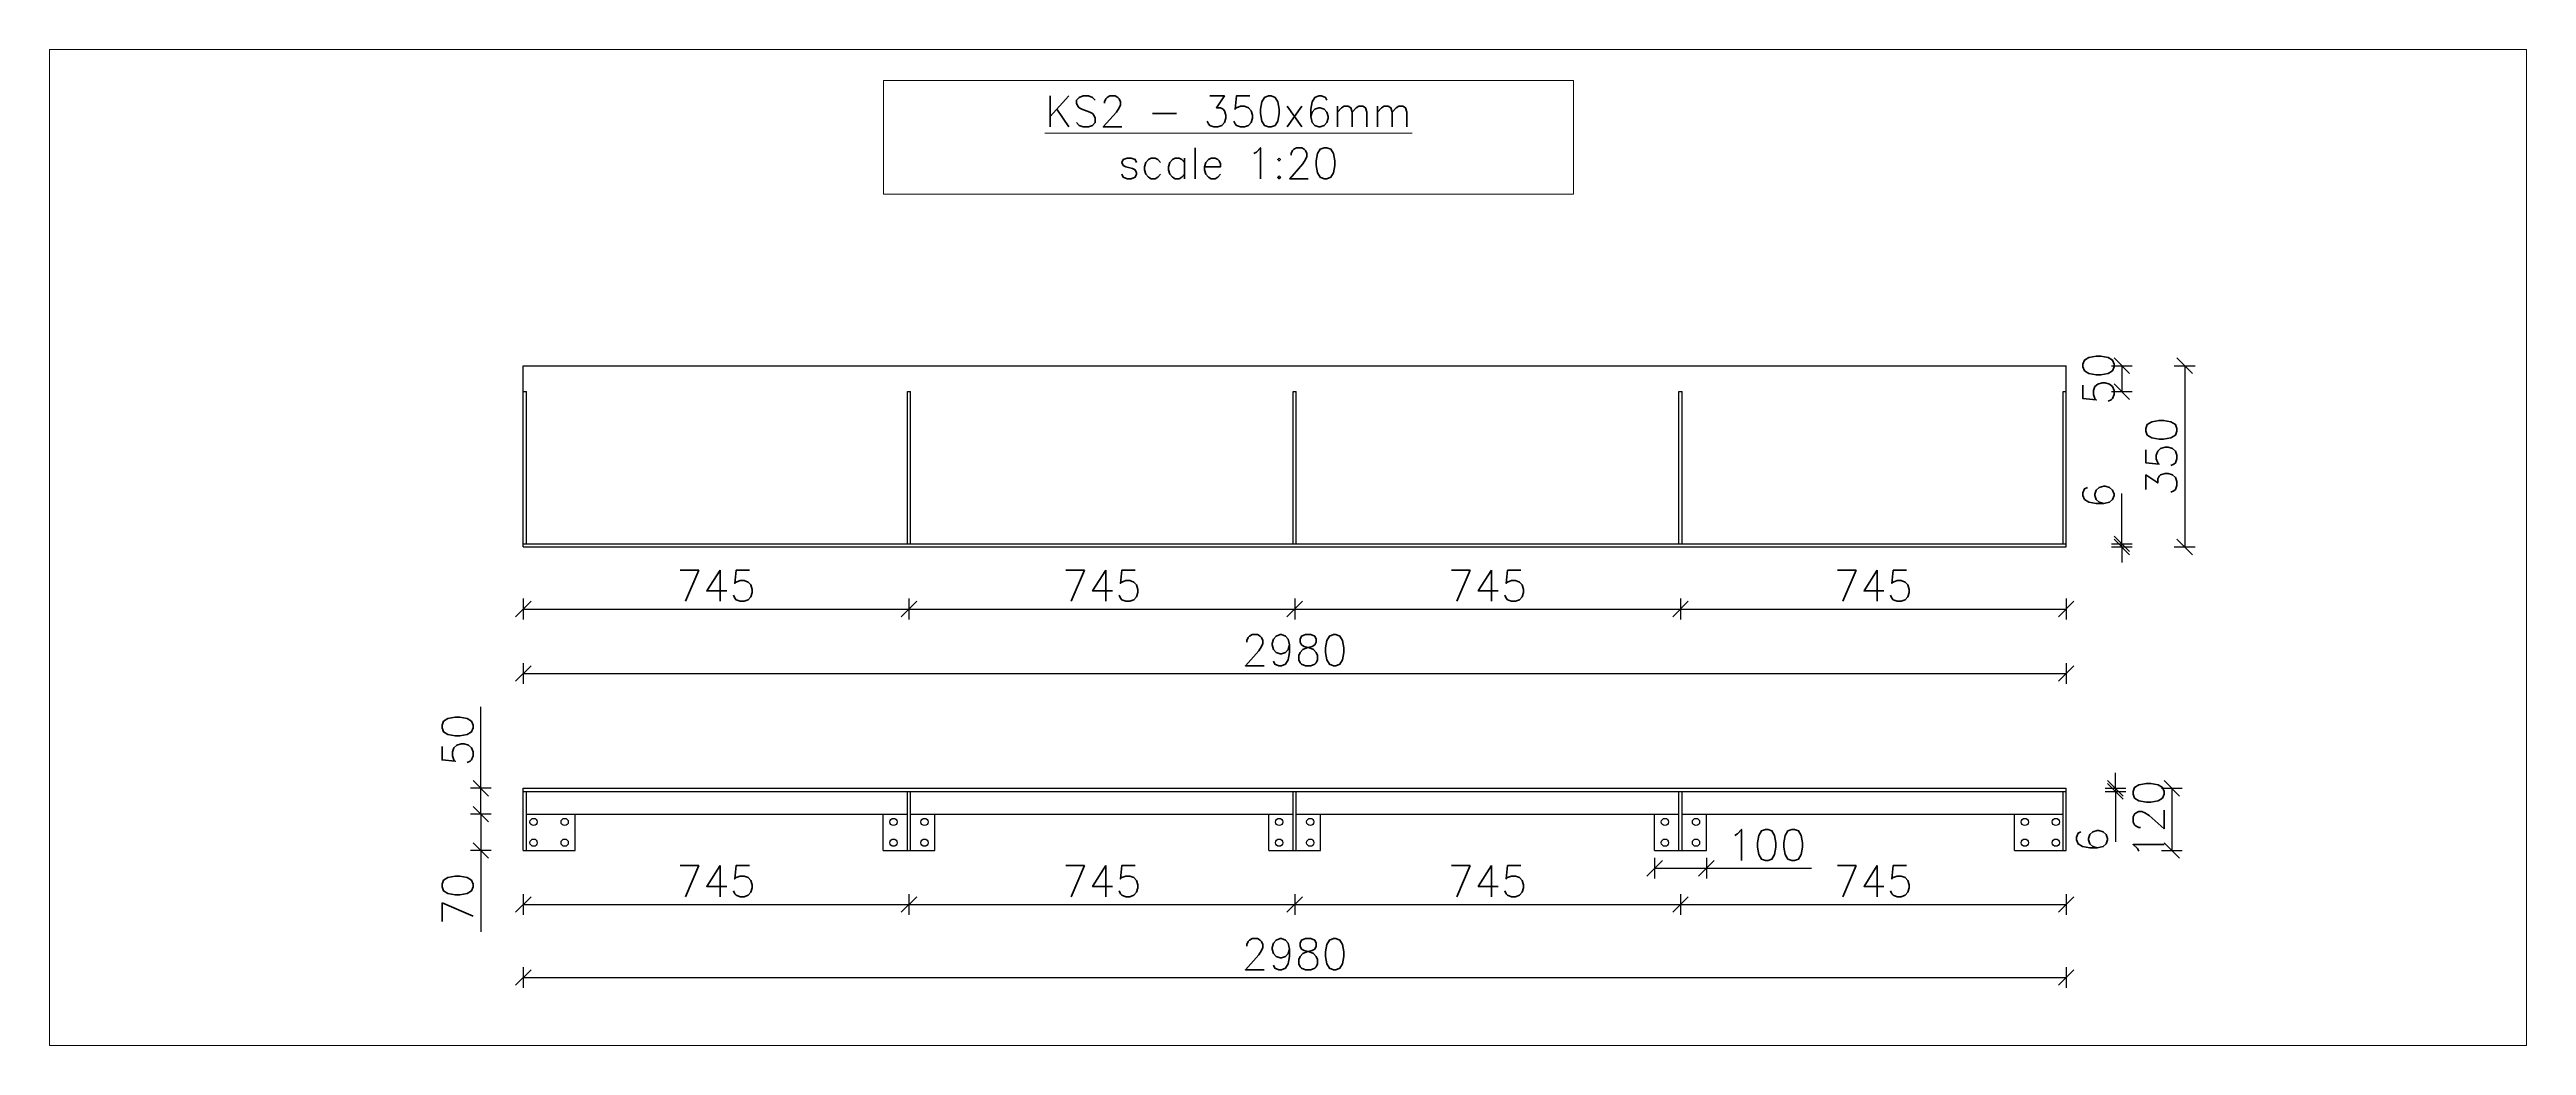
# Model space of a CAD drawing. Header units: millimetres. Extents: x 5046 to 103012, y -15969 to 47766.
# Drawn here: x 90954 to 95738, y 28104 to 30028 of the extents above; entities that cross this region are included whole.
import ezdxf

# ---------------------------------------------------------------- set-up
doc = ezdxf.new("R2010")
doc.units = ezdxf.units.MM
doc.layers.get('0').update_dxf_attribs({"lineweight": 0})
doc.layers.get('Defpoints').update_dxf_attribs({"lineweight": 0})
for name, color, linetype, lineweight in [('DIM', 3, 'Continuous', 0), ('Pomocnicze', 252, 'Continuous', 0), ('TEXT', 2, 'Continuous', 0)]:
    doc.layers.add(name, color=color, linetype=linetype, lineweight=lineweight)
doc.layers.add('Profil główny', color=7, linetype='Continuous')
doc.styles.add('Skala 1-20', font='simplex.shx', dxfattribs={"height": 60})
doc.dimstyles.new('Skala 1-20', dxfattribs={"dimtxt": 6, "dimasz": 30, "dimexe": 20, "dimexo": 0.625, "dimgap": 15, "dimtad": 1, "dimdec": 0, "dimtxsty": 'Skala 1-20', "dimblk": 'OBLIQUE', "dimcen": 2.5, "dimadec": 0, "dimazin": 0, "dimtfac": 1, "dimtdec": 0, "dimtmove": 0, "dimatfit": 3, "dimldrblk": 'OBLIQUE', "dimfxl": 20, "dimfxlon": 1, "dimarcsym": 0})

# ---------------------------------------------------------------- blocks, each defined once
blk = doc.blocks.new('_Oblique')
at = {"color": 0, "linetype": 'ByBlock', "lineweight": -2}
blk.add_line((-0.5, -0.5), (0.5, 0.5), dxfattribs=at)
blk = doc.blocks.new('*D2625')
at = {"layer": 'Defpoints', "color": 0}
for p in [(91868.7, 29073.4), (92613.7, 29073.4), (92613.7, 28947.5)]:
    blk.add_point(p, dxfattribs=at)
at = {"layer": 'DIM', "color": 0, "lineweight": -2}
for p, q in [((91868.7, 28967.5), (91868.7, 28927.5)), ((91868.7, 28947.5), (92613.7, 28947.5)), ((92613.7, 28967.5), (92613.7, 28927.5))]:
    blk.add_line(p, q, dxfattribs=at)
at = {"layer": 'DIM', "color": 0, "linetype": 'ByBlock', "lineweight": -2, "xscale": 30, "yscale": 30, "zscale": 30, "rotation": 180}
blk.add_blockref('_Oblique', (91868.7, 28947.5), dxfattribs=at)
at = {"layer": 'DIM', "color": 0, "linetype": 'ByBlock', "lineweight": -2, "xscale": 30, "yscale": 30, "zscale": 30}
blk.add_blockref('_Oblique', (92613.7, 28947.5), dxfattribs=at)
at = {"layer": 'DIM', "color": 0, "insert": (92241.2, 28992.5), "char_height": 60, "attachment_point": 5, "style": 'Skala 1-20'}
blk.add_mtext('745', dxfattribs=at)
blk = doc.blocks.new('*D2626')
at = {"layer": 'Defpoints', "color": 0}
for p in [(92613.7, 29073.4), (93358.7, 29073.4), (93358.7, 28947.5)]:
    blk.add_point(p, dxfattribs=at)
at = {"layer": 'DIM', "color": 0, "lineweight": -2}
for p, q in [((92613.7, 28967.5), (92613.7, 28927.5)), ((92613.7, 28947.5), (93358.7, 28947.5)), ((93358.7, 28967.5), (93358.7, 28927.5))]:
    blk.add_line(p, q, dxfattribs=at)
at = {"layer": 'DIM', "color": 0, "linetype": 'ByBlock', "lineweight": -2, "xscale": 30, "yscale": 30, "zscale": 30, "rotation": 180}
blk.add_blockref('_Oblique', (92613.7, 28947.5), dxfattribs=at)
at = {"layer": 'DIM', "color": 0, "linetype": 'ByBlock', "lineweight": -2, "xscale": 30, "yscale": 30, "zscale": 30}
blk.add_blockref('_Oblique', (93358.7, 28947.5), dxfattribs=at)
at = {"layer": 'DIM', "color": 0, "insert": (92986.2, 28992.5), "char_height": 60, "attachment_point": 5, "style": 'Skala 1-20'}
blk.add_mtext('745', dxfattribs=at)
blk = doc.blocks.new('*D2627')
at = {"layer": 'Defpoints', "color": 0}
for p in [(93358.7, 29073.4), (94103.7, 29073.4), (94103.7, 28947.5)]:
    blk.add_point(p, dxfattribs=at)
at = {"layer": 'DIM', "color": 0, "lineweight": -2}
for p, q in [((93358.7, 28967.5), (93358.7, 28927.5)), ((93358.7, 28947.5), (94103.7, 28947.5)), ((94103.7, 28967.5), (94103.7, 28927.5))]:
    blk.add_line(p, q, dxfattribs=at)
at = {"layer": 'DIM', "color": 0, "linetype": 'ByBlock', "lineweight": -2, "xscale": 30, "yscale": 30, "zscale": 30, "rotation": 180}
blk.add_blockref('_Oblique', (93358.7, 28947.5), dxfattribs=at)
at = {"layer": 'DIM', "color": 0, "linetype": 'ByBlock', "lineweight": -2, "xscale": 30, "yscale": 30, "zscale": 30}
blk.add_blockref('_Oblique', (94103.7, 28947.5), dxfattribs=at)
at = {"layer": 'DIM', "color": 0, "insert": (93731.2, 28992.5), "char_height": 60, "attachment_point": 5, "style": 'Skala 1-20'}
blk.add_mtext('745', dxfattribs=at)
blk = doc.blocks.new('*D2628')
at = {"layer": 'Defpoints', "color": 0}
for p in [(94103.7, 29073.4), (94848.7, 29073.4), (94848.7, 28947.5)]:
    blk.add_point(p, dxfattribs=at)
at = {"layer": 'DIM', "color": 0, "lineweight": -2}
for p, q in [((94103.7, 28967.5), (94103.7, 28927.5)), ((94103.7, 28947.5), (94848.7, 28947.5)), ((94848.7, 28967.5), (94848.7, 28927.5))]:
    blk.add_line(p, q, dxfattribs=at)
at = {"layer": 'DIM', "color": 0, "linetype": 'ByBlock', "lineweight": -2, "xscale": 30, "yscale": 30, "zscale": 30, "rotation": 180}
blk.add_blockref('_Oblique', (94103.7, 28947.5), dxfattribs=at)
at = {"layer": 'DIM', "color": 0, "linetype": 'ByBlock', "lineweight": -2, "xscale": 30, "yscale": 30, "zscale": 30}
blk.add_blockref('_Oblique', (94848.7, 28947.5), dxfattribs=at)
at = {"layer": 'DIM', "color": 0, "insert": (94476.2, 28992.5), "char_height": 60, "attachment_point": 5, "style": 'Skala 1-20'}
blk.add_mtext('745', dxfattribs=at)
blk = doc.blocks.new('*D2629')
at = {"layer": 'Defpoints', "color": 0}
for p in [(91868.7, 29067.4), (94848.7, 29067.4), (94848.7, 28823)]:
    blk.add_point(p, dxfattribs=at)
at = {"layer": 'DIM', "color": 0, "lineweight": -2}
for p, q in [((91868.7, 28843), (91868.7, 28803)), ((91868.7, 28823), (94848.7, 28823)), ((94848.7, 28843), (94848.7, 28803))]:
    blk.add_line(p, q, dxfattribs=at)
at = {"layer": 'DIM', "color": 0, "linetype": 'ByBlock', "lineweight": -2, "xscale": 30, "yscale": 30, "zscale": 30, "rotation": 180}
blk.add_blockref('_Oblique', (91868.7, 28823), dxfattribs=at)
at = {"layer": 'DIM', "color": 0, "linetype": 'ByBlock', "lineweight": -2, "xscale": 30, "yscale": 30, "zscale": 30}
blk.add_blockref('_Oblique', (94848.7, 28823), dxfattribs=at)
at = {"layer": 'DIM', "color": 0, "insert": (93358.7, 28868), "char_height": 60, "attachment_point": 5, "style": 'Skala 1-20'}
blk.add_mtext('2980', dxfattribs=at)
blk = doc.blocks.new('*D2630')
at = {"layer": 'Defpoints', "color": 0}
for p in [(94848.7, 29417.4), (94848.7, 29067.4), (95077.5, 29067.4)]:
    blk.add_point(p, dxfattribs=at)
at = {"layer": 'DIM', "color": 0, "lineweight": -2}
for p, q in [((95057.5, 29417.4), (95097.5, 29417.4)), ((95077.5, 29417.4), (95077.5, 29067.4)), ((95057.5, 29067.4), (95097.5, 29067.4))]:
    blk.add_line(p, q, dxfattribs=at)
at = {"layer": 'DIM', "color": 0, "linetype": 'ByBlock', "lineweight": -2, "xscale": 30, "yscale": 30, "zscale": 30}
for p, rotation in [((95077.5, 29417.4), 90), ((95077.5, 29067.4), 270)]:
    blk.add_blockref('_Oblique', p, dxfattribs=dict(at, rotation=rotation))
at = {"layer": 'DIM', "color": 0, "insert": (95032.5, 29242.4), "char_height": 60, "attachment_point": 5, "rotation": 90, "style": 'Skala 1-20'}
blk.add_mtext('350', dxfattribs=at)
blk = doc.blocks.new('*D2631')
at = {"layer": 'Defpoints', "color": 0}
for p in [(94848.7, 29417.4), (94848.7, 29367.4), (94956.1, 29367.4)]:
    blk.add_point(p, dxfattribs=at)
at = {"layer": 'DIM', "color": 0, "lineweight": -2}
for p, q in [((94936.1, 29417.4), (94976.1, 29417.4)), ((94956.1, 29417.4), (94956.1, 29367.4)), ((94936.1, 29367.4), (94976.1, 29367.4))]:
    blk.add_line(p, q, dxfattribs=at)
at = {"layer": 'DIM', "color": 0, "linetype": 'ByBlock', "lineweight": -2, "xscale": 30, "yscale": 30, "zscale": 30}
for p, rotation in [((94956.1, 29417.4), 90), ((94956.1, 29367.4), 270)]:
    blk.add_blockref('_Oblique', p, dxfattribs=dict(at, rotation=rotation))
at = {"layer": 'DIM', "color": 0, "insert": (94911.1, 29392.4), "char_height": 60, "attachment_point": 5, "rotation": 90, "style": 'Skala 1-20'}
blk.add_mtext('50', dxfattribs=at)
blk = doc.blocks.new('*D2632')
at = {"layer": 'Defpoints', "color": 0}
for p in [(94802, 29073.4), (94802, 29067.4), (94956.1, 29073.4)]:
    blk.add_point(p, dxfattribs=at)
at = {"layer": 'DIM', "color": 0, "lineweight": -2}
for p, q in [((94956.1, 29073.4), (94956.1, 29170.6)), ((94936.1, 29073.4), (94976.1, 29073.4)), ((94936.1, 29067.4), (94976.1, 29067.4)), ((94956.1, 29067.4), (94956.1, 29073.4)), ((94956.1, 29067.4), (94956.1, 29037.4))]:
    blk.add_line(p, q, dxfattribs=at)
at = {"layer": 'DIM', "color": 0, "linetype": 'ByBlock', "lineweight": -2, "xscale": 30, "yscale": 30, "zscale": 30}
for p, rotation in [((94956.1, 29073.4), 270), ((94956.1, 29067.4), 90)]:
    blk.add_blockref('_Oblique', p, dxfattribs=dict(at, rotation=rotation))
at = {"layer": 'DIM', "color": 0, "insert": (94911.1, 29167), "char_height": 60, "attachment_point": 5, "rotation": 90, "style": 'Skala 1-20'}
blk.add_mtext('6', dxfattribs=at)
blk = doc.blocks.new('*D2640')
at = {"layer": 'Defpoints', "color": 0}
for p in [(91868.7, 28481.2), (94848.7, 28481.2), (94848.7, 28235.8)]:
    blk.add_point(p, dxfattribs=at)
at = {"layer": 'DIM', "color": 0, "lineweight": -2}
for p, q in [((91868.7, 28255.8), (91868.7, 28215.8)), ((91868.7, 28235.8), (94848.7, 28235.8)), ((94848.7, 28255.8), (94848.7, 28215.8))]:
    blk.add_line(p, q, dxfattribs=at)
at = {"layer": 'DIM', "color": 0, "linetype": 'ByBlock', "lineweight": -2, "xscale": 30, "yscale": 30, "zscale": 30, "rotation": 180}
blk.add_blockref('_Oblique', (91868.7, 28235.8), dxfattribs=at)
at = {"layer": 'DIM', "color": 0, "linetype": 'ByBlock', "lineweight": -2, "xscale": 30, "yscale": 30, "zscale": 30}
blk.add_blockref('_Oblique', (94848.7, 28235.8), dxfattribs=at)
at = {"layer": 'DIM', "color": 0, "insert": (93358.7, 28280.8), "char_height": 60, "attachment_point": 5, "style": 'Skala 1-20'}
blk.add_mtext('2980', dxfattribs=at)
blk = doc.blocks.new('*D2641')
at = {"layer": 'Defpoints', "color": 0}
for p in [(91868.7, 28481.2), (92613.7, 28481.2), (92613.7, 28376.8)]:
    blk.add_point(p, dxfattribs=at)
at = {"layer": 'DIM', "color": 0, "lineweight": -2}
for p, q in [((91868.7, 28396.8), (91868.7, 28356.8)), ((91868.7, 28376.8), (92613.7, 28376.8)), ((92613.7, 28396.8), (92613.7, 28356.8))]:
    blk.add_line(p, q, dxfattribs=at)
at = {"layer": 'DIM', "color": 0, "linetype": 'ByBlock', "lineweight": -2, "xscale": 30, "yscale": 30, "zscale": 30, "rotation": 180}
blk.add_blockref('_Oblique', (91868.7, 28376.8), dxfattribs=at)
at = {"layer": 'DIM', "color": 0, "linetype": 'ByBlock', "lineweight": -2, "xscale": 30, "yscale": 30, "zscale": 30}
blk.add_blockref('_Oblique', (92613.7, 28376.8), dxfattribs=at)
at = {"layer": 'DIM', "color": 0, "insert": (92241.2, 28421.8), "char_height": 60, "attachment_point": 5, "style": 'Skala 1-20'}
blk.add_mtext('745', dxfattribs=at)
blk = doc.blocks.new('*D2642')
at = {"layer": 'Defpoints', "color": 0}
for p in [(92613.7, 28481.2), (93358.7, 28481.2), (93358.7, 28376.8)]:
    blk.add_point(p, dxfattribs=at)
at = {"layer": 'DIM', "color": 0, "lineweight": -2}
for p, q in [((92613.7, 28396.8), (92613.7, 28356.8)), ((92613.7, 28376.8), (93358.7, 28376.8)), ((93358.7, 28396.8), (93358.7, 28356.8))]:
    blk.add_line(p, q, dxfattribs=at)
at = {"layer": 'DIM', "color": 0, "linetype": 'ByBlock', "lineweight": -2, "xscale": 30, "yscale": 30, "zscale": 30, "rotation": 180}
blk.add_blockref('_Oblique', (92613.7, 28376.8), dxfattribs=at)
at = {"layer": 'DIM', "color": 0, "linetype": 'ByBlock', "lineweight": -2, "xscale": 30, "yscale": 30, "zscale": 30}
blk.add_blockref('_Oblique', (93358.7, 28376.8), dxfattribs=at)
at = {"layer": 'DIM', "color": 0, "insert": (92986.2, 28421.8), "char_height": 60, "attachment_point": 5, "style": 'Skala 1-20'}
blk.add_mtext('745', dxfattribs=at)
blk = doc.blocks.new('*D2643')
at = {"layer": 'Defpoints', "color": 0}
for p in [(93358.7, 28481.2), (94103.7, 28481.2), (94103.7, 28376.8)]:
    blk.add_point(p, dxfattribs=at)
at = {"layer": 'DIM', "color": 0, "lineweight": -2}
for p, q in [((93358.7, 28396.8), (93358.7, 28356.8)), ((93358.7, 28376.8), (94103.7, 28376.8)), ((94103.7, 28396.8), (94103.7, 28356.8))]:
    blk.add_line(p, q, dxfattribs=at)
at = {"layer": 'DIM', "color": 0, "linetype": 'ByBlock', "lineweight": -2, "xscale": 30, "yscale": 30, "zscale": 30, "rotation": 180}
blk.add_blockref('_Oblique', (93358.7, 28376.8), dxfattribs=at)
at = {"layer": 'DIM', "color": 0, "linetype": 'ByBlock', "lineweight": -2, "xscale": 30, "yscale": 30, "zscale": 30}
blk.add_blockref('_Oblique', (94103.7, 28376.8), dxfattribs=at)
at = {"layer": 'DIM', "color": 0, "insert": (93731.2, 28421.8), "char_height": 60, "attachment_point": 5, "style": 'Skala 1-20'}
blk.add_mtext('745', dxfattribs=at)
blk = doc.blocks.new('*D2644')
at = {"layer": 'Defpoints', "color": 0}
for p in [(94103.7, 28481.2), (94848.7, 28481.2), (94848.7, 28376.8)]:
    blk.add_point(p, dxfattribs=at)
at = {"layer": 'DIM', "color": 0, "lineweight": -2}
for p, q in [((94103.7, 28396.8), (94103.7, 28356.8)), ((94103.7, 28376.8), (94848.7, 28376.8)), ((94848.7, 28396.8), (94848.7, 28356.8))]:
    blk.add_line(p, q, dxfattribs=at)
at = {"layer": 'DIM', "color": 0, "linetype": 'ByBlock', "lineweight": -2, "xscale": 30, "yscale": 30, "zscale": 30, "rotation": 180}
blk.add_blockref('_Oblique', (94103.7, 28376.8), dxfattribs=at)
at = {"layer": 'DIM', "color": 0, "linetype": 'ByBlock', "lineweight": -2, "xscale": 30, "yscale": 30, "zscale": 30}
blk.add_blockref('_Oblique', (94848.7, 28376.8), dxfattribs=at)
at = {"layer": 'DIM', "color": 0, "insert": (94476.2, 28421.8), "char_height": 60, "attachment_point": 5, "style": 'Skala 1-20'}
blk.add_mtext('745', dxfattribs=at)
blk = doc.blocks.new('*D2645')
at = {"layer": 'Defpoints', "color": 0}
for p in [(94053.7, 28481.2), (94153.7, 28481.2), (94153.7, 28446.7)]:
    blk.add_point(p, dxfattribs=at)
at = {"layer": 'DIM', "color": 0, "lineweight": -2}
for p, q in [((94053.7, 28466.7), (94053.7, 28426.7)), ((94153.7, 28466.7), (94153.7, 28426.7)), ((94053.7, 28446.7), (94153.7, 28446.7)), ((94153.7, 28446.7), (94356.6, 28446.7))]:
    blk.add_line(p, q, dxfattribs=at)
at = {"layer": 'DIM', "color": 0, "linetype": 'ByBlock', "lineweight": -2, "xscale": 30, "yscale": 30, "zscale": 30, "rotation": 180}
blk.add_blockref('_Oblique', (94053.7, 28446.7), dxfattribs=at)
at = {"layer": 'DIM', "color": 0, "linetype": 'ByBlock', "lineweight": -2, "xscale": 30, "yscale": 30, "zscale": 30}
blk.add_blockref('_Oblique', (94153.7, 28446.7), dxfattribs=at)
at = {"layer": 'DIM', "color": 0, "insert": (94270.2, 28491.7), "char_height": 60, "attachment_point": 5, "style": 'Skala 1-20'}
blk.add_mtext('100', dxfattribs=at)
blk = doc.blocks.new('*D2646')
at = {"layer": 'Defpoints', "color": 0}
for p in [(91874.7, 28551.2), (91786.8, 28481.2), (91874.7, 28481.2)]:
    blk.add_point(p, dxfattribs=at)
at = {"layer": 'DIM', "color": 0, "lineweight": -2}
for p, q in [((91806.8, 28551.2), (91766.8, 28551.2)), ((91786.8, 28551.2), (91786.8, 28481.2)), ((91806.8, 28481.2), (91766.8, 28481.2)), ((91786.8, 28481.2), (91786.8, 28324))]:
    blk.add_line(p, q, dxfattribs=at)
at = {"layer": 'DIM', "color": 0, "linetype": 'ByBlock', "lineweight": -2, "xscale": 30, "yscale": 30, "zscale": 30}
for p, rotation in [((91786.8, 28551.2), 90), ((91786.8, 28481.2), 270)]:
    blk.add_blockref('_Oblique', p, dxfattribs=dict(at, rotation=rotation))
at = {"layer": 'DIM', "color": 0, "insert": (91741.8, 28387.6), "char_height": 60, "attachment_point": 5, "rotation": 90, "style": 'Skala 1-20'}
blk.add_mtext('70', dxfattribs=at)
blk = doc.blocks.new('*D2647')
at = {"layer": 'Defpoints', "color": 0}
for p in [(91786.8, 28601.2), (91874.7, 28601.2), (91874.7, 28551.2)]:
    blk.add_point(p, dxfattribs=at)
at = {"layer": 'DIM', "color": 0, "lineweight": -2}
for p, q in [((91786.8, 28601.2), (91786.8, 28758.3)), ((91806.8, 28601.2), (91766.8, 28601.2)), ((91786.8, 28551.2), (91786.8, 28601.2)), ((91806.8, 28551.2), (91766.8, 28551.2))]:
    blk.add_line(p, q, dxfattribs=at)
at = {"layer": 'DIM', "color": 0, "linetype": 'ByBlock', "lineweight": -2, "xscale": 30, "yscale": 30, "zscale": 30}
for p, rotation in [((91786.8, 28601.2), 90), ((91786.8, 28551.2), 270)]:
    blk.add_blockref('_Oblique', p, dxfattribs=dict(at, rotation=rotation))
at = {"layer": 'DIM', "color": 0, "insert": (91741.8, 28694.7), "char_height": 60, "attachment_point": 5, "rotation": 90, "style": 'Skala 1-20'}
blk.add_mtext('50', dxfattribs=at)
blk = doc.blocks.new('*D2648')
at = {"layer": 'Defpoints', "color": 0}
for p in [(94817.7, 28601.2), (94817.7, 28595.2), (94943.7, 28595.2)]:
    blk.add_point(p, dxfattribs=at)
at = {"layer": 'DIM', "color": 0, "lineweight": -2}
for p, q in [((94943.7, 28601.2), (94943.7, 28631.2)), ((94923.7, 28601.2), (94963.7, 28601.2)), ((94923.7, 28595.2), (94963.7, 28595.2)), ((94943.7, 28601.2), (94943.7, 28595.2)), ((94943.7, 28595.2), (94943.7, 28498))]:
    blk.add_line(p, q, dxfattribs=at)
at = {"layer": 'DIM', "color": 0, "linetype": 'ByBlock', "lineweight": -2, "xscale": 30, "yscale": 30, "zscale": 30}
for p, rotation in [((94943.7, 28601.2), 270), ((94943.7, 28595.2), 90)]:
    blk.add_blockref('_Oblique', p, dxfattribs=dict(at, rotation=rotation))
at = {"layer": 'DIM', "color": 0, "insert": (94898.7, 28501.6), "char_height": 60, "attachment_point": 5, "rotation": 90, "style": 'Skala 1-20'}
blk.add_mtext('6', dxfattribs=at)
blk = doc.blocks.new('*D2649')
at = {"layer": 'Defpoints', "color": 0}
for p in [(94833.1, 28601.2), (94833.1, 28481.2), (95052.8, 28481.2)]:
    blk.add_point(p, dxfattribs=at)
at = {"layer": 'DIM', "color": 0, "lineweight": -2}
for p, q in [((95032.8, 28601.2), (95072.8, 28601.2)), ((95052.8, 28601.2), (95052.8, 28481.2)), ((95032.8, 28481.2), (95072.8, 28481.2))]:
    blk.add_line(p, q, dxfattribs=at)
at = {"layer": 'DIM', "color": 0, "linetype": 'ByBlock', "lineweight": -2, "xscale": 30, "yscale": 30, "zscale": 30}
for p, rotation in [((95052.8, 28601.2), 90), ((95052.8, 28481.2), 270)]:
    blk.add_blockref('_Oblique', p, dxfattribs=dict(at, rotation=rotation))
at = {"layer": 'DIM', "color": 0, "insert": (95007.8, 28541.2), "char_height": 60, "attachment_point": 5, "rotation": 90, "style": 'Skala 1-20'}
blk.add_mtext('120', dxfattribs=at)

msp = doc.modelspace()

# ---------------------------------------------------------------- linework, layer by layer
at = {"layer": 'Pomocnicze'}
msp.add_lwpolyline([(90953.8, 30028.1), (95737.6, 30028.1), (95737.6, 28104.5), (90953.8, 28104.5)], close=True, dxfattribs=at)
at = {"layer": 'Profil główny'}
for p, q in [((91868.7, 29417.4), (94848.7, 29417.4)), ((91868.7, 29067.4), (91868.7, 29417.4)), ((94848.7, 29067.4), (94848.7, 29417.4)), ((91868.7, 29367.4), (91874.7, 29367.4)), ((91874.7, 29073.4), (91874.7, 29367.4)), ((92610.7, 29367.4), (92616.7, 29367.4)), ((92610.7, 29073.4), (92610.7, 29367.4)), ((92616.7, 29073.4), (92616.7, 29367.4)), ((93355.7, 29367.4), (93361.7, 29367.4)), ((93355.7, 29073.4), (93355.7, 29367.4)), ((93361.7, 29073.4), (93361.7, 29367.4)), ((94100.7, 29367.4), (94106.7, 29367.4)), ((94100.7, 29073.4), (94100.7, 29367.4)), ((94106.7, 29073.4), (94106.7, 29367.4)), ((94842.7, 29367.4), (94848.7, 29367.4)), ((94842.7, 29073.4), (94842.7, 29367.4)), ((91868.7, 29073.4), (94848.7, 29073.4)), ((91868.7, 29067.4), (94848.7, 29067.4)), ((91868.7, 28601.2), (94848.7, 28601.2)), ((91868.7, 28481.2), (91868.7, 28601.2)), ((91868.7, 28595.2), (94848.7, 28595.2)), ((91874.7, 28481.2), (91874.7, 28595.2)), ((92610.7, 28481.2), (92610.7, 28595.2)), ((92616.7, 28481.2), (92616.7, 28595.2)), ((93355.7, 28481.2), (93355.7, 28595.2)), ((93361.7, 28481.2), (93361.7, 28595.2)), ((94100.7, 28481.2), (94100.7, 28595.2)), ((94106.7, 28481.2), (94106.7, 28595.2)), ((94842.7, 28481.2), (94842.7, 28595.2)), ((94848.7, 28481.2), (94848.7, 28601.2)), ((91874.7, 28551.2), (92610.7, 28551.2)), ((91968.7, 28481.2), (91968.7, 28551.2)), ((92563.7, 28481.2), (92563.7, 28551.2)), ((92616.7, 28551.2), (93355.7, 28551.2)), ((92663.7, 28481.2), (92663.7, 28551.2)), ((93308.7, 28481.2), (93308.7, 28551.2)), ((93361.7, 28551.2), (94100.7, 28551.2)), ((93408.7, 28481.2), (93408.7, 28551.2)), ((94053.7, 28481.2), (94053.7, 28551.2)), ((94106.7, 28551.2), (94842.7, 28551.2)), ((94153.7, 28481.2), (94153.7, 28551.2)), ((94748.7, 28481.2), (94748.7, 28551.2)), ((94848.7, 28481.2), (94848.7, 28551.2)), ((91868.7, 28481.2), (91874.7, 28481.2)), ((91868.7, 28481.2), (91968.7, 28481.2)), ((92563.7, 28481.2), (92663.7, 28481.2)), ((92610.7, 28481.2), (92616.7, 28481.2)), ((93308.7, 28481.2), (93408.7, 28481.2)), ((93355.7, 28481.2), (93361.7, 28481.2)), ((94053.7, 28481.2), (94153.7, 28481.2)), ((94100.7, 28481.2), (94106.7, 28481.2)), ((94748.7, 28481.2), (94848.7, 28481.2)), ((94842.7, 28481.2), (94848.7, 28481.2))]:
    msp.add_line(p, q, dxfattribs=at)
for centre in [(91888.7, 28536.2), (91948.7, 28536.2), (92583.7, 28536.2), (92643.7, 28536.2), (93328.7, 28536.2), (93388.7, 28536.2), (94073.7, 28536.2), (94133.7, 28536.2), (94768.7, 28536.2), (94828.7, 28536.2), (91888.7, 28496.2), (91948.7, 28496.2), (92583.7, 28496.2), (92643.7, 28496.2), (93328.7, 28496.2), (93388.7, 28496.2), (94073.7, 28496.2), (94133.7, 28496.2), (94768.7, 28496.2), (94828.7, 28496.2)]:
    msp.add_circle(centre, 7, dxfattribs=at)

# ---------------------------------------------------------------- texts
at = {"layer": 'TEXT', "color": 150, "insert": (92594.2, 29938.6), "char_height": 60, "width": 1272.959, "attachment_point": 1, "style": 'Skala 1-20', "bg_fill": 16, "box_fill_scale": 1.5, "bg_fill_color": 257, "bg_fill_transparency": 0}
msp.add_mtext('\\pxqc;{\\LKS2 - 350x6mm\\P}scale 1:20', dxfattribs=at)

# ---------------------------------------------------------------- dimensions: what is measured, and where the dimension line sits
at = {"layer": 'DIM'}
for base, p1, p2, picture, middle in [((94956.1, 29367.4), (94848.7, 29417.4), (94848.7, 29367.4), '*D2631', (94956.1, 29392.4)), ((95052.8, 28481.2), (94833.1, 28601.2), (94833.1, 28481.2), '*D2649', (95052.8, 28541.2))]:
    dim = msp.add_linear_dim(base=base, p1=p1, p2=p2, angle=90, dimstyle='Skala 1-20', dxfattribs=at)
    dim.commit()
    dim.dimension.update_dxf_attribs({"geometry": picture, "text_midpoint": middle, "dimtype": 160})
for base, p1, p2, picture, middle in [((95077.5, 29067.4), (94848.7, 29417.4), (94848.7, 29067.4), '*D2630', (95032.5, 29242.4)), ((94956.1, 29073.4), (94802, 29067.4), (94802, 29073.4), '*D2632', (94911.1, 29167)), ((91786.8, 28601.2), (91874.7, 28551.2), (91874.7, 28601.2), '*D2647', (91741.8, 28694.7)), ((94943.7, 28595.2), (94817.7, 28601.2), (94817.7, 28595.2), '*D2648', (94898.7, 28501.6)), ((91786.8, 28481.2), (91874.7, 28551.2), (91874.7, 28481.2), '*D2646', (91741.8, 28387.6))]:
    dim = msp.add_linear_dim(base=base, p1=p1, p2=p2, angle=90, dimstyle='Skala 1-20', dxfattribs=at)
    dim.commit()
    dim.dimension.update_dxf_attribs({"geometry": picture, "text_midpoint": middle})
for base, p1, p2, picture, middle in [((92613.7, 28947.5), (91868.7, 29073.4), (92613.7, 29073.4), '*D2625', (92241.2, 28992.5)), ((94848.7, 28823), (91868.7, 29067.4), (94848.7, 29067.4), '*D2629', (93358.7, 28868)), ((93358.7, 28947.5), (92613.7, 29073.4), (93358.7, 29073.4), '*D2626', (92986.2, 28992.5)), ((94103.7, 28947.5), (93358.7, 29073.4), (94103.7, 29073.4), '*D2627', (93731.2, 28992.5)), ((94848.7, 28947.5), (94103.7, 29073.4), (94848.7, 29073.4), '*D2628', (94476.2, 28992.5)), ((94153.7, 28446.7), (94053.7, 28481.2), (94153.7, 28481.2), '*D2645', (94270.2, 28491.7)), ((94848.7, 28235.8), (91868.7, 28481.2), (94848.7, 28481.2), '*D2640', (93358.7, 28280.8)), ((92613.7, 28376.8), (91868.7, 28481.2), (92613.7, 28481.2), '*D2641', (92241.2, 28421.8)), ((93358.7, 28376.8), (92613.7, 28481.2), (93358.7, 28481.2), '*D2642', (92986.2, 28421.8)), ((94103.7, 28376.8), (93358.7, 28481.2), (94103.7, 28481.2), '*D2643', (93731.2, 28421.8)), ((94848.7, 28376.8), (94103.7, 28481.2), (94848.7, 28481.2), '*D2644', (94476.2, 28421.8))]:
    dim = msp.add_linear_dim(base=base, p1=p1, p2=p2, dimstyle='Skala 1-20', dxfattribs=at)
    dim.commit()
    dim.dimension.update_dxf_attribs({"geometry": picture, "text_midpoint": middle})

doc.saveas('drawing.dxf')
